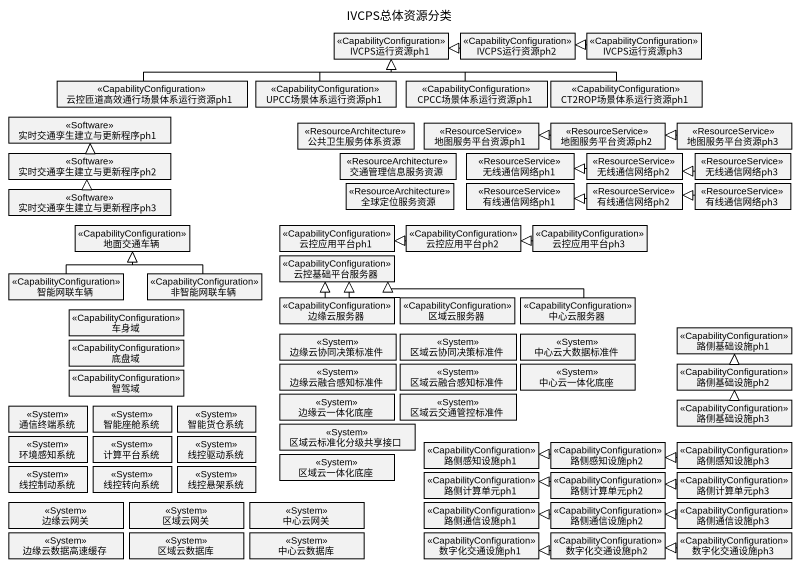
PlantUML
@startuml
title IVCPS总体资源分类
hide circle
hide empty members
class IVCPS运行资源ph1 <<CapabilityConfiguration>>
class IVCPS运行资源ph2 <<CapabilityConfiguration>>
class IVCPS运行资源ph3 <<CapabilityConfiguration>>
class 实时交通孪生建立与更新程序ph1 <<Software>>
class 云控匝道高效通行场景体系运行资源ph1 <<CapabilityConfiguration>>
class UPCC场景体系运行资源ph1 <<CapabilityConfiguration>>
class CPCC场景体系运行资源ph1 <<CapabilityConfiguration>>
class CT2ROP场景体系运行资源ph1 <<CapabilityConfiguration>>
class 实时交通孪生建立与更新程序ph2 <<Software>>
class 公共卫生服务体系资源 <<ResourceArchitecture>>
class 交通管理信息服务资源 <<ResourceArchitecture>>
class 地图服务平台资源ph1 <<ResourceService>>
class 无线通信网络ph1 <<ResourceService>>
class 地图服务平台资源ph2 <<ResourceService>>
class 无线通信网络ph2 <<ResourceService>>
class 地图服务平台资源ph3 <<ResourceService>>
class 无线通信网络ph3 <<ResourceService>>
class 实时交通孪生建立与更新程序ph3 <<Software>>
class 全球定位服务资源 <<ResourceArchitecture>>
class 有线通信网络ph1 <<ResourceService>>
class 有线通信网络ph2 <<ResourceService>>
class 有线通信网络ph3 <<ResourceService>>
class 地面交通车辆 <<CapabilityConfiguration>>
class 云控应用平台ph1 <<CapabilityConfiguration>>
class 云控应用平台ph2 <<CapabilityConfiguration>>
class 云控应用平台ph3 <<CapabilityConfiguration>>
class 云控基础平台服务器 <<CapabilityConfiguration>>
class 智能网联车辆 <<CapabilityConfiguration>>
class 车身域 <<CapabilityConfiguration>>
class 非智能网联车辆 <<CapabilityConfiguration>>
class 边缘云服务器 <<CapabilityConfiguration>>
class 区域云服务器 <<CapabilityConfiguration>>
class 中心云服务器 <<CapabilityConfiguration>>
class 底盘域 <<CapabilityConfiguration>>
class 边缘云协同决策标准件 <<System>>
class 区域云协同决策标准件 <<System>>
class 中心云大数据标准件 <<System>>
class 路侧基础设施ph1 <<CapabilityConfiguration>>
class 智驾域 <<CapabilityConfiguration>>
class 边缘云融合感知标准件 <<System>>
class 区域云融合感知标准件 <<System>>
class 中心云一体化底座 <<System>>
class 路侧基础设施ph2 <<CapabilityConfiguration>>
class 通信终端系统 <<System>>
class 智能座舱系统 <<System>>
class 智能货仓系统 <<System>>
class 区域云标准化分级共享接口 <<System>>
class 边缘云一体化底座 <<System>>
class 区域云交通管控标准件 <<System>>
class 路侧基础设施ph3 <<CapabilityConfiguration>>
class 环境感知系统 <<System>>
class 计算平台系统 <<System>>
class 线控驱动系统 <<System>>
class 区域云一体化底座 <<System>>
class 路侧感知设施ph1 <<CapabilityConfiguration>>
class 路侧感知设施ph2 <<CapabilityConfiguration>>
class 路侧感知设施ph3 <<CapabilityConfiguration>>
class 边缘云网关 <<System>>
class 线控制动系统 <<System>>
class 线控转向系统 <<System>>
class 区域云网关 <<System>>
class 线控悬架系统 <<System>>
class 中心云网关 <<System>>
class 路侧通信设施ph1 <<CapabilityConfiguration>>
class 路侧计算单元ph1 <<CapabilityConfiguration>>
class 路侧计算单元ph2 <<CapabilityConfiguration>>
class 路侧通信设施ph2 <<CapabilityConfiguration>>
class 路侧通信设施ph3 <<CapabilityConfiguration>>
class 路侧计算单元ph3 <<CapabilityConfiguration>>
class 边缘云数据高速缓存 <<System>>
class 区域云数据库 <<System>>
class 中心云数据库 <<System>>
class 数字化交通设施ph1 <<CapabilityConfiguration>>
class 数字化交通设施ph2 <<CapabilityConfiguration>>
class 数字化交通设施ph3 <<CapabilityConfiguration>>
IVCPS运行资源ph2 -left-|> IVCPS运行资源ph1
IVCPS运行资源ph3 -left-|> IVCPS运行资源ph2
云控匝道高效通行场景体系运行资源ph1 -right-|> IVCPS运行资源ph1
UPCC场景体系运行资源ph1 -up-|> IVCPS运行资源ph1
CPCC场景体系运行资源ph1 -left-|> IVCPS运行资源ph1
CT2ROP场景体系运行资源ph1 -left-|> IVCPS运行资源ph1
实时交通孪生建立与更新程序ph2 -up-|> 实时交通孪生建立与更新程序ph1
地图服务平台资源ph2 -left-|> 地图服务平台资源ph1
无线通信网络ph2 -left-|> 无线通信网络ph1
地图服务平台资源ph3 -left-|> 地图服务平台资源ph2
无线通信网络ph3 -left-|> 无线通信网络ph2
实时交通孪生建立与更新程序ph3 -up-|> 实时交通孪生建立与更新程序ph2
有线通信网络ph2 -left-|> 有线通信网络ph1
有线通信网络ph3 -left-|> 有线通信网络ph2
云控应用平台ph2 -left-|> 云控应用平台ph1
云控应用平台ph3 -left-|> 云控应用平台ph2
智能网联车辆 -up-|> 地面交通车辆
非智能网联车辆 -up-|> 地面交通车辆
边缘云服务器 -up-|> 云控基础平台服务器
区域云服务器 -left-|> 云控基础平台服务器
中心云服务器 -left-|> 云控基础平台服务器
路侧基础设施ph2 -up-|> 路侧基础设施ph1
路侧基础设施ph3 -up-|> 路侧基础设施ph2
路侧感知设施ph2 -left-|> 路侧感知设施ph1
路侧感知设施ph3 -left-|> 路侧感知设施ph2
路侧计算单元ph2 -left-|> 路侧计算单元ph1
路侧通信设施ph2 -left-|> 路侧通信设施ph1
路侧通信设施ph3 -left-|> 路侧通信设施ph2
路侧计算单元ph3 -left-|> 路侧计算单元ph2
数字化交通设施ph2 -left-|> 数字化交通设施ph1
数字化交通设施ph3 -left-|> 数字化交通设施ph2
@enduml
